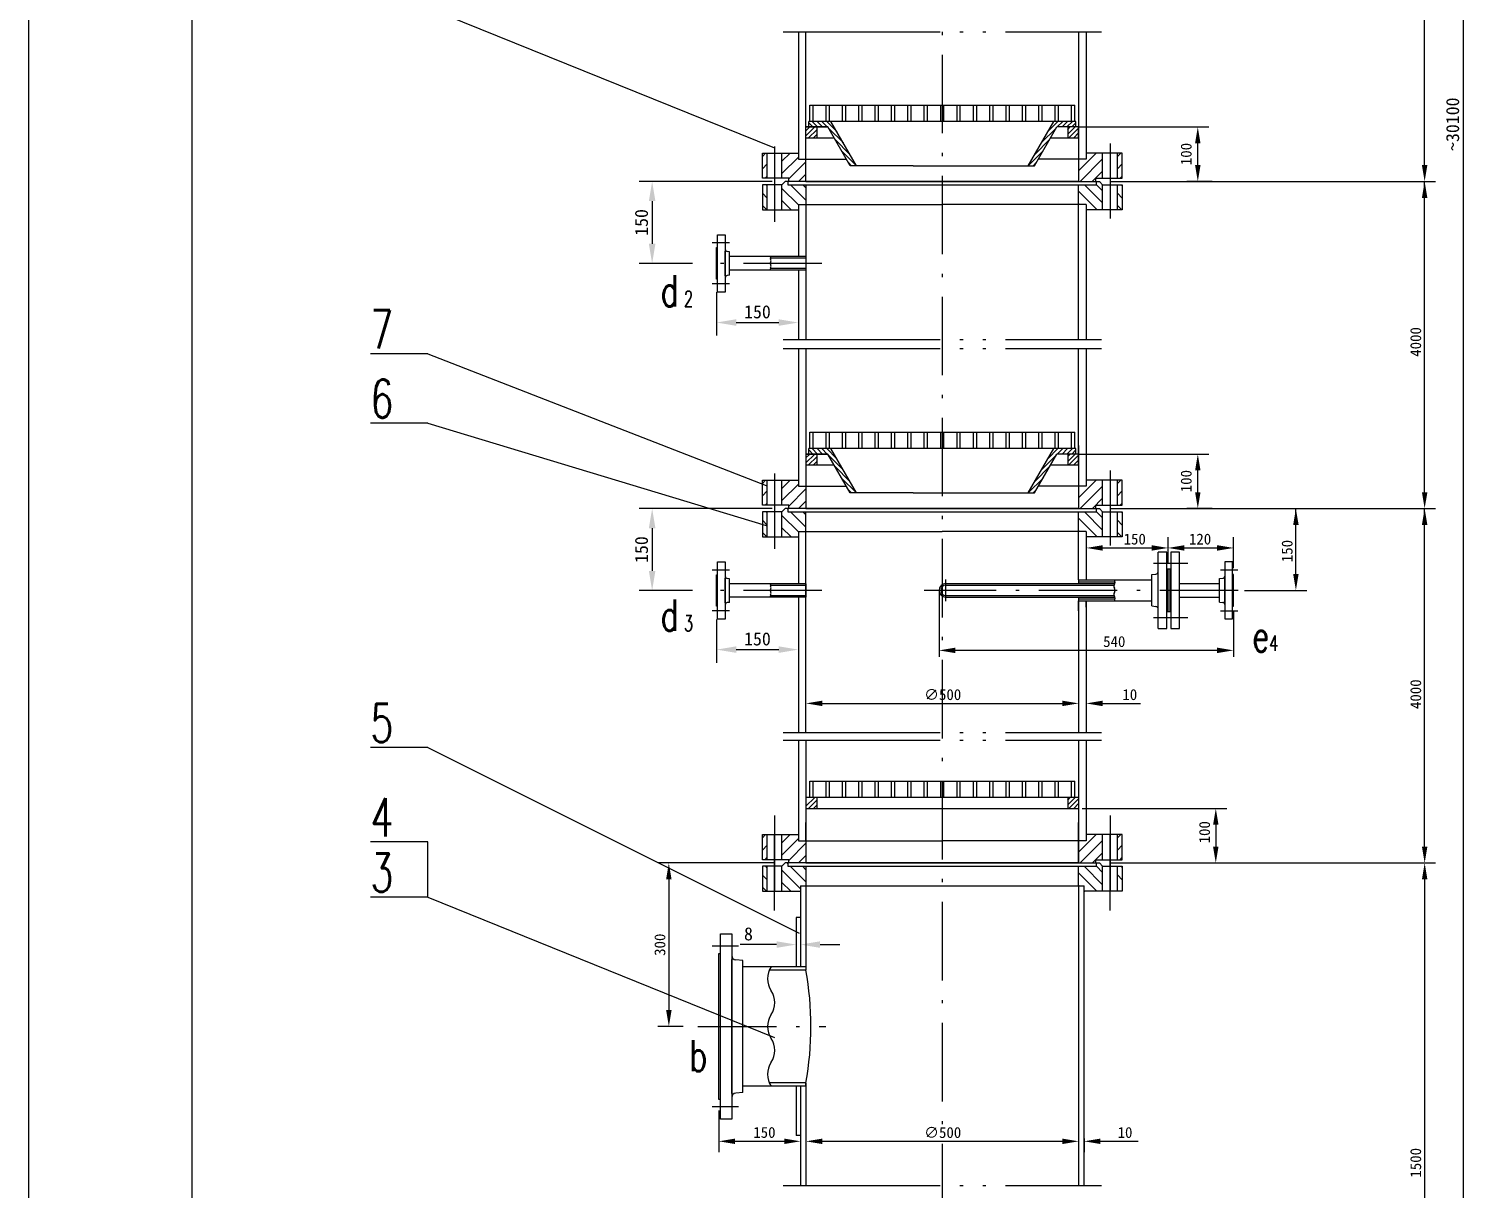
# Model space of a CAD drawing. Extents: x 20656 to 35402, y 221 to 10388.
# Drawn here: x 20656 to 23287, y 4097 to 6227 of the extents above; entities that cross this region are included whole.
import ezdxf

# ---------------------------------------------------------------- set-up
doc = ezdxf.new("R2010")
doc.units = 0
doc.header["$LTSCALE"] = 12
doc.linetypes.add('ACAD_ISO05W100', pattern=[34, 24, -3, 0.5, -3, 0.5, -3])
doc.linetypes.add('ACAD_ISO10W100', pattern=[18.5, 12, -3, 0.5, -3])
doc.layers.get('0').update_dxf_attribs({"linetype": 'CONTINUOUS'})
for name, color, linetype in [('双点划线', 3, 'ACAD_ISO05W100'), ('点划线', 1, 'ACAD_ISO10W100'), ('粗实线', 4, 'CONTINUOUS'), ('细实线', 7, 'CONTINUOUS')]:
    doc.layers.add(name, color=color, linetype=linetype)
doc.styles.add('HLFSD', font='ROMANS', dxfattribs={"bigfont": 'hlfsd'})
doc.styles.add('HZ', font='romans.shx', dxfattribs={"width": 0.7, "height": 48, "bigfont": 'HLFSD.shx'})
pattern_1 = [(45, (20317.645, -736.272), (-11.22532, 11.22532), [])]
pattern_2 = [(45, (20317.645, -86.159), (-11.22532, 11.22532), [])]
pattern_3 = [(135, (20317.645, -1814.283), (-11.22532, -11.22532), [])]
pattern_4 = [(45, (20317.645, 513.867), (-11.22532, 11.22532), [])]
pattern_5 = [(135, (20317.645, -1214.257), (-11.22532, -11.22532), [])]

msp = doc.modelspace()

# ---------------------------------------------------------------- hatches: boundary and pattern name
h = msp.add_hatch()
h.set_pattern_fill('ANSI31', scale=5, style=0)
h.set_pattern_definition(pattern_4)
h.paths.add_polyline_path([(22581.8, 5946.2), (22613.3, 5946.2), (22613.3, 5952.2), (22625.8, 5952.2), (22625.8, 5998.2), (22595.8, 5998.2), (22595.8, 5987.1), (22581.8, 5987.1)])
h.paths.add_polyline_path([(22652.8, 5952.2), (22661.8, 5952.2), (22661.8, 5998.2), (22652.8, 5998.2)])
h.paths.add_polyline_path([(22001.8, 5952.2), (22010.8, 5952.2), (22010.8, 5998.2), (22001.8, 5998.2)])
h = msp.add_hatch()
h.set_pattern_fill('ANSI31', scale=5, style=0)
h.set_pattern_definition(pattern_4)
h.paths.add_polyline_path([(22081.8, 5987.1), (22067.8, 5987.1), (22067.8, 5998.2), (22037.8, 5998.2), (22037.8, 5952.2), (22050.3, 5952.2), (22050.3, 5946.2), (22081.8, 5946.2)])
at = {"linetype": 'Continuous'}
h = msp.add_hatch(dxfattribs=at)
h.set_pattern_fill('ANSI31', color=256, scale=5, angle=90, style=0)
h.set_pattern_definition(pattern_5)
h.paths.add_polyline_path([(22010.8, 5940.2), (22001.8, 5940.2), (22001.8, 5894.2), (22010.8, 5894.2)])
h.paths.add_polyline_path([(22081.8, 5940.2), (22048.8, 5940.2), (22048.8, 5946.2), (22043.8, 5946.2), (22037.8, 5940.2), (22037.8, 5894.2), (22067.8, 5894.2), (22067.8, 5904.2), (22081.8, 5904.2)])
h = msp.add_hatch(dxfattribs=at)
h.set_pattern_fill('ANSI31', color=256, scale=5, angle=90, style=0)
h.set_pattern_definition(pattern_5)
h.paths.add_polyline_path([(22625.8, 5940.2), (22619.8, 5946.2), (22614.8, 5946.2), (22614.8, 5940.2), (22581.8, 5940.2), (22581.8, 5904.2), (22595.8, 5904.2), (22595.8, 5894.2), (22625.8, 5894.2)])
h.paths.add_polyline_path([(22661.8, 5940.2), (22652.8, 5940.2), (22652.8, 5894.2), (22661.8, 5894.2)])
h = msp.add_hatch()
h.set_pattern_fill('ANSI31', scale=5, style=0)
h.set_pattern_definition(pattern_2)
h.paths.add_polyline_path([(22581.8, 5346.2), (22613.3, 5346.2), (22613.3, 5352.2), (22625.8, 5352.2), (22625.8, 5398.2), (22595.8, 5398.2), (22595.8, 5387.1), (22581.8, 5387.1)])
h.paths.add_polyline_path([(22652.8, 5352.2), (22661.8, 5352.2), (22661.8, 5398.2), (22652.8, 5398.2)])
h.paths.add_polyline_path([(22001.8, 5352.2), (22010.8, 5352.2), (22010.8, 5398.2), (22001.8, 5398.2)])
h = msp.add_hatch()
h.set_pattern_fill('ANSI31', scale=5, style=0)
h.set_pattern_definition(pattern_2)
h.paths.add_polyline_path([(22081.8, 5387.1), (22067.8, 5387.1), (22067.8, 5398.2), (22037.8, 5398.2), (22037.8, 5352.2), (22050.3, 5352.2), (22050.3, 5346.2), (22081.8, 5346.2)])
h = msp.add_hatch(dxfattribs=at)
h.set_pattern_fill('ANSI31', color=256, scale=5, angle=90, style=0)
h.set_pattern_definition(pattern_3)
h.paths.add_polyline_path([(22010.8, 5340.2), (22001.8, 5340.2), (22001.8, 5294.2), (22010.8, 5294.2)])
h.paths.add_polyline_path([(22081.8, 5340.2), (22048.8, 5340.2), (22048.8, 5346.2), (22043.8, 5346.2), (22037.8, 5340.2), (22037.8, 5294.2), (22067.8, 5294.2), (22067.8, 5304.2), (22081.8, 5304.2)])
h = msp.add_hatch(dxfattribs=at)
h.set_pattern_fill('ANSI31', color=256, scale=5, angle=90, style=0)
h.set_pattern_definition(pattern_3)
h.paths.add_polyline_path([(22625.8, 5340.2), (22619.8, 5346.2), (22614.8, 5346.2), (22614.8, 5340.2), (22581.8, 5340.2), (22581.8, 5304.2), (22595.8, 5304.2), (22595.8, 5294.2), (22625.8, 5294.2)])
h.paths.add_polyline_path([(22661.8, 5340.2), (22652.8, 5340.2), (22652.8, 5294.2), (22661.8, 5294.2)])
h = msp.add_hatch()
h.set_pattern_fill('ANSI31', scale=5, style=0)
h.set_pattern_definition(pattern_1)
h.paths.add_polyline_path([(22581.8, 4696.1), (22613.3, 4696.1), (22613.3, 4702.1), (22625.8, 4702.1), (22625.8, 4748.1), (22595.8, 4748.1), (22595.8, 4736.9), (22581.8, 4736.9)])
h.paths.add_polyline_path([(22652.8, 4702.1), (22661.8, 4702.1), (22661.8, 4748.1), (22652.8, 4748.1)])
h.paths.add_polyline_path([(22001.8, 4702.1), (22010.8, 4702.1), (22010.8, 4748.1), (22001.8, 4748.1)])
h = msp.add_hatch()
h.set_pattern_fill('ANSI31', scale=5, style=0)
h.set_pattern_definition(pattern_1)
h.paths.add_polyline_path([(22067.8, 4736.9), (22067.8, 4748.1), (22037.8, 4748.1), (22037.8, 4702.1), (22050.3, 4702.1), (22050.3, 4696.1), (22081.8, 4696.1), (22081.8, 4736.9)])
h = msp.add_hatch()
h.set_pattern_fill('ANSI31', scale=5, angle=90, style=0)
h.set_pattern_definition([(135, (20317.645, -736.272), (-11.22532, -11.22532), [])])
h.paths.add_polyline_path([(22010.8, 4690.1), (22001.8, 4690.1), (22001.8, 4644.1), (22010.8, 4644.1)])
h.paths.add_polyline_path([(22081.8, 4690.1), (22048.8, 4690.1), (22048.8, 4696.1), (22043.8, 4696.1), (22037.8, 4690.1), (22037.8, 4644.1), (22071.8, 4644.1), (22071.8, 4654.1), (22081.8, 4654.1)])
h.paths.add_polyline_path([(22625.8, 4690.1), (22619.8, 4696.1), (22614.8, 4696.1), (22614.8, 4690.1), (22581.8, 4690.1), (22581.8, 4654.1), (22591.8, 4654.1), (22591.8, 4644.1), (22625.8, 4644.1)])
h.paths.add_polyline_path([(22661.8, 4690.1), (22652.8, 4690.1), (22652.8, 4654.1), (22661.8, 4654.1)])

# ---------------------------------------------------------------- linework, layer by layer
for p, q in [((23287.2, 9420.4), (23287.2, 2682.1)), ((21388.2, 6264.9), (22024.3, 6007.9)), ((22081.8, 6030.1), (22097.9, 6046.2)), ((22081.8, 6039), (22089, 6046.2)), ((22086.7, 6026.2), (22101.8, 6041.3)), ((22095.6, 6026.2), (22101.8, 6032.5)), ((22561.8, 6032.8), (22575.2, 6046.2)), ((22561.8, 6041.7), (22566.3, 6046.2)), ((22564, 6026.2), (22581.8, 6044)), ((22572.9, 6026.2), (22581.8, 6035.2)), ((22581.7, 6026.2), (22581.8, 6026.3)), ((22581.8, 6046.2), (22820.3, 6046.2)), ((22800.3, 5976.2), (22800.3, 6016.2)), ((22019.8, 5946.2), (21775.7, 5946.2)), ((22826.6, 5946.2), (22780.3, 5946.2)), ((22885.8, 5946.2), (23000.2, 5946.2)), ((21799.7, 5910.2), (21799.7, 5831.9)), ((21873.9, 5795.9), (21775.7, 5795.9)), ((21917.8, 5742.9), (21917.8, 5663.5)), ((22067.8, 5733), (22067.8, 5663.5)), ((21953.8, 5687.5), (22031.8, 5687.5)), ((22081.8, 5439), (22089, 5446.2)), ((22081.8, 5430.1), (22097.9, 5446.2)), ((22561.8, 5441.7), (22566.3, 5446.2)), ((22561.8, 5432.8), (22575.2, 5446.2)), ((22581.8, 5446.2), (22820.3, 5446.2)), ((22086.7, 5426.2), (22101.8, 5441.3)), ((22095.6, 5426.2), (22101.8, 5432.4)), ((22564, 5426.2), (22581.8, 5444)), ((22572.9, 5426.2), (22581.8, 5435.1)), ((22581.7, 5426.2), (22581.8, 5426.3)), ((22800.3, 5376.2), (22800.3, 5416.2)), ((22019.8, 5346.2), (21775.7, 5346.2)), ((22826.6, 5346.2), (22780.3, 5346.2)), ((22885.8, 5346.2), (23000.2, 5346.2)), ((22980.2, 5226.2), (22980.2, 5346.2)), ((21799.7, 5310.2), (21799.7, 5231.9)), ((22745.8, 5246.9), (22745.8, 5294)), ((22865.8, 5236.9), (22865.8, 5294)), ((22625.8, 5274), (22715.8, 5274)), ((22775.8, 5274), (22835.8, 5274)), ((21873.9, 5195.9), (21775.7, 5195.9)), ((22325.8, 5196.2), (22325.8, 5074.5)), ((22885.8, 5196.2), (23000.2, 5196.2)), ((22865.8, 5158.7), (22865.8, 5074.5)), ((21917.8, 5142.9), (21917.8, 5063.5)), ((22067.8, 5133), (22067.8, 5063.5)), ((21953.8, 5087.5), (22031.8, 5087.5)), ((22835.8, 5086.1), (22355.8, 5086.1)), ((22111.8, 4988.8), (22551.8, 4988.8)), ((22625.8, 4988.8), (22695, 4988.8)), ((21388.2, 4907.9), (22069.2, 4567.5)), ((22081.8, 4800), (22097.9, 4816.1)), ((22561.8, 4811.5), (22566.3, 4816.1)), ((22561.8, 4802.7), (22575.2, 4816.1)), ((22086.7, 4796.1), (22101.8, 4811.2)), ((22095.6, 4796.1), (22101.8, 4802.3)), ((22564, 4796.1), (22581.8, 4813.9)), ((22572.9, 4796.1), (22581.8, 4805)), ((22581.7, 4796.1), (22581.8, 4796.2)), ((22588.1, 4796.1), (22853.3, 4796.1)), ((22833.3, 4766.1), (22833.3, 4726.1)), ((21388.2, 4633.2), (21388.2, 4734.7)), ((22023.8, 4696.1), (21810.3, 4696.1)), ((22639.8, 4696.1), (22820.3, 4696.1)), ((22820.3, 4696.1), (22853.3, 4696.1)), ((21830.3, 4666.1), (21830.3, 4426.1)), ((23216.3, 4666.1), (23216.3, 3546.1)), ((21388.2, 4633.2), (22024.3, 4376.2)), ((22027.8, 4546.4), (21960.8, 4546.4)), ((22107.8, 4546.4), (22143.8, 4546.4)), ((21856.6, 4396.1), (21810.3, 4396.1)), ((21921.8, 4242.1), (21921.8, 4165.5)), ((21951.8, 4185.5), (22041.8, 4185.5)), ((22111.8, 4185.5), (22551.8, 4185.5)), ((22591.8, 4190.5), (22591.8, 4165.5)), ((22621.8, 4185.5), (22691, 4185.5))]:
    msp.add_line(p, q)
for p, q in [((23216.3, 5976.2), (23216.3, 6596.4)), ((22639.8, 5946.2), (23236.3, 5946.2)), ((22974.3, 5946.2), (23000.2, 5946.2)), ((23216.3, 5376.2), (23216.3, 5946.2)), ((21388.2, 5630), (22009, 5388.4)), ((21388.2, 5502.7), (22009, 5315)), ((22639.8, 5346.2), (23236.3, 5346.2)), ((22949.6, 5346.2), (23236.3, 5346.2)), ((22974.3, 5346.2), (23000.2, 5346.2)), ((23216.3, 4726.1), (23216.3, 5346.2)), ((22804.3, 4696.1), (23236.3, 4696.1)), ((22921.5, 4696.1), (23236.3, 4696.1))]:
    msp.add_line(p, q, dxfattribs=at)
at = {"color": 4, "linetype": 'Continuous'}
for p, q in [((22088.8, 6056.2), (22088.8, 6086.2)), ((22088.8, 6086.2), (22574.8, 6086.2)), ((22094.8, 6056.2), (22094.8, 6086.2)), ((22118.8, 6056.2), (22118.8, 6086.2)), ((22124.8, 6056.2), (22124.8, 6086.2)), ((22148.8, 6056.2), (22148.8, 6086.2)), ((22154.8, 6056.2), (22154.8, 6086.2)), ((22178.8, 6056.2), (22178.8, 6086.2)), ((22184.8, 6056.2), (22184.8, 6086.2)), ((22208.8, 6056.2), (22208.8, 6086.2)), ((22214.8, 6056.2), (22214.8, 6086.2)), ((22238.8, 6056.2), (22238.8, 6086.2)), ((22244.8, 6056.2), (22244.8, 6086.2)), ((22268.8, 6056.2), (22268.8, 6086.2)), ((22274.8, 6056.2), (22274.8, 6086.2)), ((22298.8, 6056.2), (22298.8, 6086.2)), ((22304.8, 6056.2), (22304.8, 6086.2)), ((22328.8, 6056.2), (22328.8, 6086.2)), ((22334.8, 6056.2), (22334.8, 6086.2)), ((22358.8, 6056.2), (22358.8, 6086.2)), ((22364.8, 6056.2), (22364.8, 6086.2)), ((22388.8, 6056.2), (22388.8, 6086.2)), ((22394.8, 6056.2), (22394.8, 6086.2)), ((22418.8, 6056.2), (22418.8, 6086.2)), ((22424.8, 6056.2), (22424.8, 6086.2)), ((22448.8, 6056.2), (22448.8, 6086.2)), ((22454.8, 6056.2), (22454.8, 6086.2)), ((22478.8, 6056.2), (22478.8, 6086.2)), ((22484.8, 6056.2), (22484.8, 6086.2)), ((22508.8, 6056.2), (22508.8, 6086.2)), ((22514.8, 6056.2), (22514.8, 6086.2)), ((22538.8, 6056.2), (22538.8, 6086.2)), ((22544.8, 6056.2), (22544.8, 6086.2)), ((22568.8, 6056.2), (22568.8, 6086.2)), ((22574.8, 6056.2), (22574.8, 6086.2)), ((22086.8, 6046.2), (22086.8, 6056.2)), ((22576.8, 6056.2), (22086.8, 6056.2)), ((22174.3, 5975.2), (22127.6, 6056.2)), ((22489.3, 5975.2), (22536, 6056.2)), ((22576.8, 6046.2), (22576.8, 6056.2)), ((22081.8, 6046.2), (22121.8, 6046.2)), ((22121.8, 6046.2), (22081.8, 6046.2)), ((22081.8, 6026.2), (22133.3, 6026.2)), ((22120, 6046.2), (22121.8, 6046.2)), ((22162.8, 5975.2), (22121.8, 6046.2)), ((22500.8, 5975.2), (22541.8, 6046.2)), ((22530.2, 6026.2), (22581.8, 6026.2)), ((22581.8, 6046.2), (22541.8, 6046.2)), ((22543.6, 6046.2), (22541.8, 6046.2)), ((22581.8, 6026.2), (22581.8, 6046.2)), ((22185.2, 5975.2), (22162.8, 5975.2)), ((22182.6, 5975.2), (22162.8, 5975.2)), ((22278.3, 5975.2), (22174.3, 5975.2)), ((22278.3, 5975.2), (22489.3, 5975.2)), ((22478.3, 5975.2), (22500.8, 5975.2)), ((22481, 5975.2), (22500.8, 5975.2)), ((22581.8, 5656.4), (22581.8, 5940.2)), ((22581.8, 5446.2), (22581.8, 5640)), ((22088.8, 5456.2), (22088.8, 5486.2)), ((22088.8, 5486.2), (22574.8, 5486.2)), ((22094.8, 5456.2), (22094.8, 5486.2)), ((22118.8, 5456.2), (22118.8, 5486.2)), ((22124.8, 5456.2), (22124.8, 5486.2)), ((22148.8, 5456.2), (22148.8, 5486.2)), ((22154.8, 5456.2), (22154.8, 5486.2)), ((22178.8, 5456.2), (22178.8, 5486.2)), ((22184.8, 5456.2), (22184.8, 5486.2)), ((22208.8, 5456.2), (22208.8, 5486.2)), ((22214.8, 5456.2), (22214.8, 5486.2)), ((22238.8, 5456.2), (22238.8, 5486.2)), ((22244.8, 5456.2), (22244.8, 5486.2)), ((22268.8, 5456.2), (22268.8, 5486.2)), ((22274.8, 5456.2), (22274.8, 5486.2)), ((22298.8, 5456.2), (22298.8, 5486.2)), ((22304.8, 5456.2), (22304.8, 5486.2)), ((22328.8, 5456.2), (22328.8, 5486.2)), ((22334.8, 5456.2), (22334.8, 5486.2)), ((22358.8, 5456.2), (22358.8, 5486.2)), ((22364.8, 5456.2), (22364.8, 5486.2)), ((22388.8, 5456.2), (22388.8, 5486.2)), ((22394.8, 5456.2), (22394.8, 5486.2)), ((22418.8, 5456.2), (22418.8, 5486.2)), ((22424.8, 5456.2), (22424.8, 5486.2)), ((22448.8, 5456.2), (22448.8, 5486.2)), ((22454.8, 5456.2), (22454.8, 5486.2)), ((22478.8, 5456.2), (22478.8, 5486.2)), ((22484.8, 5456.2), (22484.8, 5486.2)), ((22508.8, 5456.2), (22508.8, 5486.2)), ((22514.8, 5456.2), (22514.8, 5486.2)), ((22538.8, 5456.2), (22538.8, 5486.2)), ((22544.8, 5456.2), (22544.8, 5486.2)), ((22568.8, 5456.2), (22568.8, 5486.2)), ((22574.8, 5456.2), (22574.8, 5486.2)), ((22121.8, 5446.2), (22081.8, 5446.2)), ((22081.8, 5446.2), (22121.8, 5446.2)), ((22086.8, 5446.2), (22086.8, 5456.2)), ((22576.8, 5456.2), (22086.8, 5456.2)), ((22120, 5446.2), (22121.8, 5446.2)), ((22162.8, 5375.2), (22121.8, 5446.2)), ((22174.3, 5375.2), (22127.6, 5456.2)), ((22489.3, 5375.2), (22536, 5456.2)), ((22500.8, 5375.2), (22541.8, 5446.2)), ((22543.6, 5446.2), (22541.8, 5446.2)), ((22581.8, 5446.2), (22541.8, 5446.2)), ((22576.8, 5446.2), (22576.8, 5456.2)), ((22581.8, 5426.2), (22581.8, 5446.2)), ((22081.8, 5426.2), (22133.3, 5426.2)), ((22530.2, 5426.2), (22581.8, 5426.2)), ((22182.6, 5375.2), (22162.8, 5375.2)), ((22185.2, 5375.2), (22162.8, 5375.2)), ((22278.3, 5375.2), (22174.3, 5375.2)), ((22278.3, 5375.2), (22489.3, 5375.2)), ((22478.3, 5375.2), (22500.8, 5375.2)), ((22481, 5375.2), (22500.8, 5375.2)), ((22088.8, 4816.1), (22088.8, 4846.1)), ((22088.8, 4846.1), (22574.8, 4846.1)), ((22094.8, 4816.1), (22094.8, 4846.1)), ((22118.8, 4816.1), (22118.8, 4846.1)), ((22124.8, 4816.1), (22124.8, 4846.1)), ((22148.8, 4816.1), (22148.8, 4846.1)), ((22154.8, 4816.1), (22154.8, 4846.1)), ((22178.8, 4816.1), (22178.8, 4846.1)), ((22184.8, 4816.1), (22184.8, 4846.1)), ((22208.8, 4816.1), (22208.8, 4846.1)), ((22214.8, 4816.1), (22214.8, 4846.1)), ((22238.8, 4816.1), (22238.8, 4846.1)), ((22244.8, 4816.1), (22244.8, 4846.1)), ((22268.8, 4816.1), (22268.8, 4846.1)), ((22274.8, 4816.1), (22274.8, 4846.1)), ((22298.8, 4816.1), (22298.8, 4846.1)), ((22304.8, 4816.1), (22304.8, 4846.1)), ((22328.8, 4816.1), (22328.8, 4846.1)), ((22334.8, 4816.1), (22334.8, 4846.1)), ((22358.8, 4816.1), (22358.8, 4846.1)), ((22364.8, 4816.1), (22364.8, 4846.1)), ((22388.8, 4816.1), (22388.8, 4846.1)), ((22394.8, 4816.1), (22394.8, 4846.1)), ((22418.8, 4816.1), (22418.8, 4846.1)), ((22424.8, 4816.1), (22424.8, 4846.1)), ((22448.8, 4816.1), (22448.8, 4846.1)), ((22454.8, 4816.1), (22454.8, 4846.1)), ((22478.8, 4816.1), (22478.8, 4846.1)), ((22484.8, 4816.1), (22484.8, 4846.1)), ((22508.8, 4816.1), (22508.8, 4846.1)), ((22514.8, 4816.1), (22514.8, 4846.1)), ((22538.8, 4816.1), (22538.8, 4846.1)), ((22544.8, 4816.1), (22544.8, 4846.1)), ((22568.8, 4816.1), (22568.8, 4846.1)), ((22574.8, 4816.1), (22574.8, 4846.1)), ((22081.8, 4796.1), (22581.8, 4796.1))]:
    msp.add_line(p, q, dxfattribs=at)
at = {"color": 0, "linetype": 'Continuous'}
for p, q in [((22094.4, 6046.2), (22086.8, 6053.9)), ((22103.2, 6046.2), (22093.2, 6056.2)), ((22112.1, 6046.2), (22102.1, 6056.2)), ((22120.9, 6046.2), (22110.9, 6056.2)), ((22138.2, 6037.8), (22119.8, 6056.2)), ((22525.4, 6037.8), (22543.8, 6056.2)), ((22542.7, 6046.2), (22552.7, 6056.2)), ((22551.5, 6046.2), (22561.5, 6056.2)), ((22560.3, 6046.2), (22570.3, 6056.2)), ((22569.2, 6046.2), (22576.8, 6053.9)), ((22150.3, 6016.9), (22123, 6044.2)), ((22513.3, 6016.9), (22540.6, 6044.2)), ((22162.4, 5995.9), (22135.1, 6023.3)), ((22174.2, 5975.2), (22147.1, 6002.4)), ((22489.3, 5975.2), (22516.5, 6002.4)), ((22501.2, 5995.9), (22528.5, 6023.3)), ((22165.4, 5975.2), (22159.2, 5981.4)), ((22498.2, 5975.2), (22504.4, 5981.4)), ((22094.4, 5446.2), (22086.8, 5453.8)), ((22103.2, 5446.2), (22093.2, 5456.2)), ((22112.1, 5446.2), (22102.1, 5456.2)), ((22120.9, 5446.2), (22110.9, 5456.2)), ((22138.2, 5437.7), (22119.8, 5456.2)), ((22525.4, 5437.7), (22543.8, 5456.2)), ((22542.7, 5446.2), (22552.7, 5456.2)), ((22551.5, 5446.2), (22561.5, 5456.2)), ((22560.3, 5446.2), (22570.3, 5456.2)), ((22569.2, 5446.2), (22576.8, 5453.8)), ((22150.3, 5416.8), (22123, 5444.2)), ((22162.4, 5395.9), (22135.1, 5423.2)), ((22501.2, 5395.9), (22528.5, 5423.2)), ((22513.3, 5416.8), (22540.6, 5444.2)), ((22174.2, 5375.2), (22147.1, 5402.3)), ((22489.3, 5375.2), (22516.5, 5402.3)), ((22165.4, 5375.2), (22159.2, 5381.4)), ((22498.2, 5375.2), (22504.4, 5381.4))]:
    msp.add_line(p, q, dxfattribs=at)
for points in [[(22795.3, 6016.2), (22805.3, 6016.2), (22800.3, 6046.2)], [(22795.3, 5976.2), (22805.3, 5976.2), (22800.3, 5946.2)], [(21793.7, 5910.2), (21805.7, 5910.2), (21799.7, 5946.2)], [(21793.7, 5831.9), (21805.7, 5831.9), (21799.7, 5795.9)], [(21953.8, 5693.5), (21953.8, 5681.5), (21917.8, 5687.5)], [(22031.8, 5693.5), (22031.8, 5681.5), (22067.8, 5687.5)], [(22795.3, 5416.2), (22805.3, 5416.2), (22800.3, 5446.2)], [(22795.3, 5376.2), (22805.3, 5376.2), (22800.3, 5346.2)], [(21793.7, 5310.2), (21805.7, 5310.2), (21799.7, 5346.2)], [(22975.2, 5316.2), (22985.2, 5316.2), (22980.2, 5346.2)], [(22625.8, 5279), (22625.8, 5269), (22595.8, 5274)], [(22715.8, 5279), (22715.8, 5269), (22745.8, 5274)], [(22775.8, 5279), (22775.8, 5269), (22745.8, 5274)], [(22835.8, 5279), (22835.8, 5269), (22865.8, 5274)], [(21793.7, 5231.9), (21805.7, 5231.9), (21799.7, 5195.9)], [(22975.2, 5226.2), (22985.2, 5226.2), (22980.2, 5196.2)], [(21953.8, 5093.5), (21953.8, 5081.5), (21917.8, 5087.5)], [(22031.8, 5093.5), (22031.8, 5081.5), (22067.8, 5087.5)], [(22355.8, 5091.1), (22355.8, 5081.1), (22325.8, 5086.1)], [(22835.8, 5091.1), (22835.8, 5081.1), (22865.8, 5086.1)], [(22111.8, 4993.8), (22111.8, 4983.8), (22081.8, 4988.8)], [(22551.8, 4993.8), (22551.8, 4983.8), (22581.8, 4988.8)], [(22625.8, 4993.8), (22625.8, 4983.8), (22595.8, 4988.8)], [(22828.3, 4766.1), (22838.3, 4766.1), (22833.3, 4796.1)], [(22828.3, 4726.1), (22838.3, 4726.1), (22833.3, 4696.1)], [(21835.3, 4666.1), (21825.3, 4666.1), (21830.3, 4696.1)], [(22027.8, 4552.4), (22027.8, 4540.4), (22063.8, 4546.4)], [(22107.8, 4552.4), (22107.8, 4540.4), (22071.8, 4546.4)], [(21835.3, 4426.1), (21825.3, 4426.1), (21830.3, 4396.1)], [(21951.8, 4190.5), (21951.8, 4180.5), (21921.8, 4185.5)], [(22041.8, 4190.5), (22041.8, 4180.5), (22071.8, 4185.5)], [(22111.8, 4190.5), (22111.8, 4180.5), (22081.8, 4185.5)], [(22551.8, 4190.5), (22551.8, 4180.5), (22581.8, 4185.5)], [(22621.8, 4190.5), (22621.8, 4180.5), (22591.8, 4185.5)]]:
    msp.add_solid(points)
at = {"linetype": 'Continuous'}
for points in [[(23211.3, 5976.2), (23221.3, 5976.2), (23216.3, 5946.2)], [(23211.3, 5916.2), (23221.3, 5916.2), (23216.3, 5946.2)], [(23211.3, 5376.2), (23221.3, 5376.2), (23216.3, 5346.2)], [(23211.3, 5316.2), (23221.3, 5316.2), (23216.3, 5346.2)], [(23211.3, 4726.1), (23221.3, 4726.1), (23216.3, 4696.1)], [(23211.3, 4666.1), (23221.3, 4666.1), (23216.3, 4696.1)]]:
    msp.add_solid(points, dxfattribs=at)
at = {"layer": '双点划线', "color": 3, "linetype": 'ACAD_ISO05W100'}
for p, q in [((22039.8, 6220.7), (22623.8, 6220.7)), ((22039.8, 5656.4), (22623.8, 5656.4)), ((22039.8, 5640), (22623.8, 5640)), ((22039.8, 4935.6), (22623.8, 4935.6)), ((22039.8, 4921.1), (22623.8, 4921.1)), ((22039.8, 4104.7), (22623.8, 4104.7))]:
    msp.add_line(p, q, dxfattribs=at)
at = {"layer": '点划线', "color": 1, "linetype": 'ACAD_ISO10W100'}
for p, q in [((22331.8, 9508.7), (22331.8, 2596.9)), ((22024.3, 6010.4), (22024.3, 5872.4)), ((22639.3, 6016.2), (22639.3, 5878.2)), ((21941.8, 5833.4), (21909.8, 5833.4)), ((22111.1, 5795.9), (21897.9, 5795.9)), ((21941.8, 5758.4), (21909.8, 5758.4)), ((22024.3, 5410.4), (22024.3, 5272.4)), ((22639.3, 5416.2), (22639.3, 5278.2)), ((22718.8, 5246.2), (22754.8, 5246.2)), ((22745.8, 5246.2), (22781.8, 5246.2)), ((21941.8, 5233.4), (21909.8, 5233.4)), ((22338.3, 5176.6), (22338.3, 5215.9)), ((22841.8, 5233.7), (22873.8, 5233.7)), ((22111.1, 5195.9), (21897.9, 5195.9)), ((22874.5, 5195.9), (22298.3, 5195.9)), ((21941.8, 5158.4), (21909.8, 5158.4)), ((22841.8, 5158.7), (22873.8, 5158.7)), ((22718.8, 5146.2), (22754.8, 5146.2)), ((22745.8, 5146.2), (22781.8, 5146.2)), ((22024.3, 4783.1), (22024.3, 4645.1)), ((22639.3, 4783.1), (22639.3, 4645.1)), ((22024.3, 4609.1), (22024.3, 4747.1)), ((22639.3, 4609.1), (22639.3, 4747.1)), ((21957.8, 4543.6), (21909.8, 4543.6)), ((21883.7, 4396.1), (22118.1, 4396.1)), ((21957.8, 4248.6), (21909.8, 4248.6))]:
    msp.add_line(p, q, dxfattribs=at)
at = {"layer": '粗实线', "color": 4, "linetype": 'Continuous'}
for p, q in [((20956.4, 367.5), (20956.4, 10327.5)), ((22081.8, 5946.2), (22081.8, 6220.7)), ((22581.8, 6220.7), (22581.8, 5946.2)), ((22101.8, 6046.2), (22101.8, 6026.2)), ((22561.8, 6046.2), (22561.8, 6026.2)), ((22001.8, 5998.2), (22067.8, 5998.2)), ((22001.8, 5952.2), (22001.8, 5998.2)), ((22010.8, 5952.2), (22010.8, 5998.2)), ((22037.8, 5952.2), (22037.8, 5998.2)), ((22067.8, 5998.2), (22067.8, 5987.1)), ((22661.8, 5998.2), (22595.8, 5998.2)), ((22625.8, 5952.2), (22625.8, 5998.2)), ((22652.8, 5952.2), (22652.8, 5998.2)), ((22661.8, 5952.2), (22661.8, 5998.2)), ((22067.8, 5987.1), (22155.9, 5987.1)), ((22595.8, 5987.1), (22507.6, 5987.1)), ((22050.3, 5952.2), (22001.8, 5952.2)), ((22043.8, 5946.2), (22037.8, 5940.2)), ((22081.8, 5946.2), (22043.8, 5946.2)), ((22048.8, 5946.2), (22048.8, 5940.2)), ((22050.3, 5946.2), (22050.3, 5952.2)), ((22081.8, 5946.2), (22050.3, 5946.2)), ((22081.8, 5946.2), (22581.8, 5946.2)), ((22581.8, 5946.2), (22081.8, 5946.2)), ((22081.8, 5946.2), (22581.8, 5946.2)), ((22581.8, 5946.2), (22613.3, 5946.2)), ((22581.8, 5946.2), (22619.8, 5946.2)), ((22613.3, 5952.2), (22661.8, 5952.2)), ((22613.3, 5946.2), (22613.3, 5952.2)), ((22614.8, 5940.2), (22614.8, 5946.2)), ((22619.8, 5946.2), (22625.8, 5940.2)), ((22037.8, 5940.2), (22001.8, 5940.2)), ((22001.8, 5940.2), (22001.8, 5894.2)), ((22010.8, 5894.2), (22010.8, 5940.2)), ((22037.8, 5894.2), (22037.8, 5940.2)), ((22048.8, 5940.2), (22614.8, 5940.2)), ((22625.8, 5940.2), (22661.8, 5940.2)), ((22625.8, 5894.2), (22625.8, 5940.2)), ((22652.8, 5894.2), (22652.8, 5940.2)), ((22661.8, 5940.2), (22661.8, 5894.2)), ((22001.8, 5894.2), (22067.8, 5894.2)), ((22067.8, 5904.2), (22331.8, 5904.2)), ((22595.8, 5904.2), (22331.8, 5904.2)), ((22661.8, 5894.2), (22595.8, 5894.2)), ((21919.8, 5743.4), (21919.8, 5848.4)), ((21919.8, 5848.4), (21933.8, 5848.4)), ((21933.8, 5848.4), (21933.8, 5743.4)), ((21917.8, 5766.9), (21917.8, 5824.9)), ((21917.8, 5824.9), (21919.8, 5824.9)), ((21933.8, 5773.4), (21933.8, 5818.4)), ((21941.8, 5817.5), (21937.4, 5818)), ((21941.8, 5774.2), (21941.8, 5817.5)), ((22081.8, 5808.4), (21941.8, 5808.4)), ((22081.8, 5805.4), (22016.3, 5805.4)), ((22081.8, 5808.4), (22081.8, 5783.4)), ((21919.8, 5766.9), (21917.8, 5766.9)), ((21941.8, 5774.2), (21937.4, 5773.8)), ((22081.8, 5783.4), (21941.8, 5783.4)), ((22081.8, 5786.4), (22016.3, 5786.4)), ((21933.8, 5743.4), (21919.8, 5743.4)), ((22081.8, 5640), (22081.8, 5346.2)), ((22101.8, 5446.2), (22101.8, 5426.2)), ((22561.8, 5446.2), (22561.8, 5426.2)), ((22581.8, 5462.2), (22581.8, 5346.2)), ((22001.8, 5398.2), (22067.8, 5398.2)), ((22001.8, 5352.2), (22001.8, 5398.2)), ((22010.8, 5352.2), (22010.8, 5398.2)), ((22037.8, 5352.2), (22037.8, 5398.2)), ((22067.8, 5398.2), (22067.8, 5387.1)), ((22661.8, 5398.2), (22595.8, 5398.2)), ((22625.8, 5352.2), (22625.8, 5398.2)), ((22652.8, 5352.2), (22652.8, 5398.2)), ((22661.8, 5352.2), (22661.8, 5398.2)), ((22067.8, 5387.1), (22155.9, 5387.1)), ((22595.8, 5387.1), (22507.6, 5387.1)), ((22050.3, 5352.2), (22001.8, 5352.2)), ((22043.8, 5346.2), (22037.8, 5340.2)), ((22081.8, 5346.2), (22043.8, 5346.2)), ((22048.8, 5346.2), (22048.8, 5340.2)), ((22050.3, 5346.2), (22050.3, 5352.2)), ((22081.8, 5346.2), (22050.3, 5346.2)), ((22081.8, 5346.2), (22581.8, 5346.2)), ((22581.8, 5346.2), (22081.8, 5346.2)), ((22081.8, 5346.2), (22581.8, 5346.2)), ((22581.8, 5346.2), (22619.8, 5346.2)), ((22581.8, 5346.2), (22613.3, 5346.2)), ((22613.3, 5346.2), (22613.3, 5352.2)), ((22613.3, 5352.2), (22661.8, 5352.2)), ((22614.8, 5340.2), (22614.8, 5346.2)), ((22619.8, 5346.2), (22625.8, 5340.2)), ((22037.8, 5340.2), (22001.8, 5340.2)), ((22001.8, 5340.2), (22001.8, 5294.2)), ((22010.8, 5294.2), (22010.8, 5340.2)), ((22037.8, 5294.2), (22037.8, 5340.2)), ((22048.8, 5340.2), (22614.8, 5340.2)), ((22081.8, 4935.6), (22081.8, 5340.2)), ((22581.8, 5215.2), (22581.8, 5340.2)), ((22625.8, 5294.2), (22625.8, 5340.2)), ((22625.8, 5340.2), (22661.8, 5340.2)), ((22652.8, 5294.2), (22652.8, 5340.2)), ((22661.8, 5340.2), (22661.8, 5294.2)), ((22001.8, 5294.2), (22067.8, 5294.2)), ((22067.8, 5304.2), (22331.8, 5304.2)), ((22067.8, 5304.2), (22067.8, 5208.4)), ((22595.8, 5304.2), (22331.8, 5304.2)), ((22595.8, 5304.2), (22595.8, 5215.2)), ((22661.8, 5294.2), (22595.8, 5294.2)), ((22727.8, 5126.2), (22727.8, 5266.2)), ((22743.8, 5266.2), (22727.8, 5266.2)), ((22743.8, 5126.2), (22743.8, 5266.2)), ((22750.8, 5266.2), (22750.8, 5235.2)), ((22766.8, 5266.2), (22750.8, 5266.2)), ((22766.8, 5126.2), (22766.8, 5266.2)), ((21919.8, 5143.4), (21919.8, 5248.4)), ((21919.8, 5248.4), (21933.8, 5248.4)), ((21933.8, 5248.4), (21933.8, 5143.4)), ((22863.8, 5248.7), (22849.8, 5248.7)), ((22849.8, 5248.7), (22849.8, 5143.7)), ((22863.8, 5143.7), (22863.8, 5248.7)), ((21917.8, 5166.9), (21917.8, 5224.9)), ((21917.8, 5224.9), (21919.8, 5224.9)), ((21933.8, 5173.4), (21933.8, 5218.4)), ((21941.8, 5217.5), (21937.4, 5218)), ((21941.8, 5174.2), (21941.8, 5217.5)), ((22581.8, 5215.2), (22715.8, 5215.2)), ((22581.8, 5215.2), (22581.8, 5208.7)), ((22581.8, 5211.7), (22648.5, 5211.7)), ((22715.8, 5225), (22723.3, 5225.7)), ((22715.8, 5167.5), (22715.8, 5225)), ((22727.8, 5166.2), (22727.8, 5226.2)), ((22745.8, 5235.2), (22743.8, 5235.2)), ((22748.8, 5235.2), (22745.8, 5235.2)), ((22745.8, 5157.2), (22745.8, 5235.2)), ((22750.8, 5235.2), (22748.8, 5235.2)), ((22748.8, 5235.2), (22748.8, 5157.2)), ((22750.8, 5235.2), (22750.8, 5157.2)), ((22839.8, 5217.7), (22846.2, 5218.3)), ((22839.8, 5174.8), (22839.8, 5217.7)), ((22849.8, 5173.7), (22849.8, 5218.7)), ((22865.8, 5225.2), (22863.8, 5225.2)), ((22865.8, 5167.2), (22865.8, 5225.2)), ((22081.8, 5208.4), (21941.8, 5208.4)), ((22081.8, 5183.4), (21941.8, 5183.4)), ((22081.8, 5205.4), (22016.3, 5205.4)), ((22081.8, 5186.4), (22016.3, 5186.4)), ((22067.8, 5183.4), (22067.8, 4935.6)), ((22081.8, 5208.4), (22081.8, 5183.4)), ((22338.3, 5208.7), (22648.3, 5208.7)), ((22338.3, 5205.7), (22646.5, 5205.7)), ((22338.3, 5186.7), (22646.5, 5186.7)), ((22338.3, 5183.7), (22648.3, 5183.7)), ((22581.8, 5183.7), (22581.8, 5177.2)), ((22766.8, 5208.7), (22839.8, 5208.7)), ((22766.8, 5183.7), (22839.8, 5183.7)), ((21919.8, 5166.9), (21917.8, 5166.9)), ((21941.8, 5174.2), (21937.4, 5173.7)), ((22581.8, 5180.7), (22648.5, 5180.7)), ((22581.8, 5158.7), (22581.8, 5177.2)), ((22581.8, 5177.2), (22715.8, 5177.2)), ((22595.8, 5165.2), (22595.8, 5177.2)), ((22595.8, 5177.2), (22595.8, 4935.6)), ((22715.8, 5167.5), (22723.3, 5166.7)), ((22743.8, 5157.2), (22745.8, 5157.2)), ((22745.8, 5157.2), (22748.8, 5157.2)), ((22748.8, 5157.2), (22750.8, 5157.2)), ((22750.8, 5157.2), (22750.8, 5126.2)), ((22839.8, 5174.8), (22846.2, 5174.1)), ((22863.8, 5167.2), (22865.8, 5167.2)), ((21933.8, 5143.4), (21919.8, 5143.4)), ((22849.8, 5143.7), (22863.8, 5143.7)), ((22727.8, 5126.2), (22743.8, 5126.2)), ((22750.8, 5126.2), (22766.8, 5126.2)), ((22595.8, 4921.1), (22595.8, 4736.9)), ((22581.8, 4816.1), (22081.8, 4816.1)), ((22101.8, 4816.1), (22101.8, 4796.1)), ((22561.8, 4816.1), (22561.8, 4796.1)), ((22081.8, 4812.1), (22081.8, 4736.9)), ((22581.8, 4812.1), (22581.8, 4696.1)), ((22081.8, 4736.9), (22081.8, 4770.1)), ((22581.8, 4696.1), (22581.8, 4770.1)), ((22001.8, 4702.1), (22001.8, 4748.1)), ((22001.8, 4748.1), (22067.8, 4748.1)), ((22010.8, 4702.1), (22010.8, 4748.1)), ((22037.8, 4702.1), (22037.8, 4748.1)), ((22067.8, 4748.1), (22067.8, 4736.9)), ((22067.8, 4736.9), (22331.8, 4736.9)), ((22081.8, 4736.9), (22081.8, 4696.1)), ((22595.8, 4736.9), (22331.8, 4736.9)), ((22661.8, 4748.1), (22595.8, 4748.1)), ((22625.8, 4702.1), (22625.8, 4748.1)), ((22652.8, 4702.1), (22652.8, 4748.1)), ((22661.8, 4702.1), (22661.8, 4748.1)), ((22050.3, 4702.1), (22001.8, 4702.1)), ((22037.8, 4690.1), (22001.8, 4690.1)), ((22001.8, 4690.1), (22001.8, 4644.1)), ((22010.8, 4644.1), (22010.8, 4690.1)), ((22043.8, 4696.1), (22037.8, 4690.1)), ((22037.8, 4644.1), (22037.8, 4690.1)), ((22081.8, 4696.1), (22043.8, 4696.1)), ((22048.8, 4696.1), (22048.8, 4690.1)), ((22048.8, 4690.1), (22614.8, 4690.1)), ((22050.3, 4696.1), (22050.3, 4702.1)), ((22081.8, 4696.1), (22050.3, 4696.1)), ((22581.8, 4696.1), (22081.8, 4696.1)), ((22081.8, 4696.1), (22581.8, 4696.1)), ((22081.8, 4690.1), (22081.8, 4499.6)), ((22581.8, 4696.1), (22613.3, 4696.1)), ((22581.8, 4696.1), (22619.8, 4696.1)), ((22581.8, 4654.1), (22581.8, 4690.1)), ((22613.3, 4702.1), (22661.8, 4702.1)), ((22613.3, 4696.1), (22613.3, 4702.1)), ((22614.8, 4690.1), (22614.8, 4696.1)), ((22619.8, 4696.1), (22625.8, 4690.1)), ((22625.8, 4690.1), (22661.8, 4690.1)), ((22625.8, 4644.1), (22625.8, 4690.1)), ((22652.8, 4644.1), (22652.8, 4690.1)), ((22661.8, 4690.1), (22661.8, 4644.1)), ((22001.8, 4644.1), (22071.8, 4644.1)), ((22071.8, 4654.1), (22591.8, 4654.1)), ((22071.8, 4654.1), (22071.8, 4505.6)), ((22581.8, 4654.1), (22581.8, 4104.7)), ((22591.8, 4104.7), (22591.8, 4654.1)), ((22661.8, 4644.1), (22591.8, 4644.1)), ((22071.8, 4596.1), (22063.8, 4596.1)), ((22063.8, 4596.1), (22063.8, 4505.6)), ((21924.8, 4566.1), (21945.8, 4566.1)), ((21924.8, 4226.1), (21924.8, 4566.1)), ((21945.8, 4566.1), (21945.8, 4226.1)), ((21921.8, 4262.1), (21921.8, 4530.1)), ((21921.8, 4530.1), (21924.8, 4530.1)), ((21945.8, 4273.1), (21945.8, 4519.1)), ((21965.8, 4517), (21953, 4518.3)), ((21965.8, 4275.2), (21965.8, 4517)), ((22081.8, 4505.6), (21965.8, 4505.6)), ((22081.8, 4499.6), (22014.5, 4499.6)), ((22081.8, 4505.6), (22081.8, 4499.6)), ((22081.8, 4292.6), (22014.5, 4292.6)), ((22081.8, 4286.6), (22081.8, 4292.6)), ((22081.8, 4292.6), (22081.8, 4104.7)), ((21924.8, 4262.1), (21921.8, 4262.1)), ((21965.8, 4275.2), (21953, 4273.9)), ((22081.8, 4286.6), (21965.8, 4286.6)), ((22063.8, 4286.6), (22063.8, 4196.1)), ((22071.8, 4286.6), (22071.8, 4104.7)), ((21945.8, 4226.1), (21924.8, 4226.1)), ((22071.8, 4196.1), (22063.8, 4196.1))]:
    msp.add_line(p, q, dxfattribs=at)
at = {"layer": '粗实线'}
for p, q in [((22067.8, 6220.7), (22067.8, 5987.1)), ((22595.8, 6220.7), (22595.8, 5987.1)), ((22081.8, 5940.2), (22081.8, 5656.4)), ((22067.8, 5904.2), (22067.8, 5808.4)), ((22595.8, 5904.2), (22595.8, 5656.4)), ((22067.8, 5783.4), (22067.8, 5656.4)), ((22067.8, 5640), (22067.8, 5387.1)), ((22595.8, 5640), (22595.8, 5387.1)), ((22067.8, 5404.2), (22067.8, 5387.1)), ((22595.8, 5404.2), (22595.8, 5387.1)), ((22067.8, 5183.4), (22067.8, 5056.4)), ((22581.8, 5177.2), (22581.8, 4935.6)), ((22067.8, 4921.1), (22067.8, 4748.1)), ((22081.8, 4921.1), (22081.8, 4736.9)), ((22581.8, 4921.1), (22581.8, 4696.1))]:
    msp.add_line(p, q, dxfattribs=at)
at = {"layer": '粗实线', "color": 7}
for p, q in [((21388.2, 5630), (21283.2, 5630)), ((21388.2, 5502.7), (21283.2, 5502.7)), ((21388.2, 4907.9), (21283.2, 4907.9)), ((21388.2, 4734.7), (21283.2, 4734.7)), ((21388.2, 4633.2), (21283.2, 4633.2))]:
    msp.add_line(p, q, dxfattribs=at)
at = {"layer": '粗实线', "color": 4, "linetype": 'Continuous'}
for centre, radius, start, end in [((21937.8, 5822), 4, 180, 264), ((22020.8, 5805.9), 4.54, 146.6015, 213.3985), ((22020.8, 5795.9), 4.54, 146.6015, 213.3985), ((22020.8, 5785.9), 4.54, 146.6015, 213.3985), ((22013.2, 5800.9), 4.54, 326.6015, 33.3985), ((22013.2, 5790.9), 4.54, 326.6015, 33.3985), ((21937.8, 5769.8), 4, 96, 180), ((21937.8, 5222), 4, 180, 264), ((22722.8, 5230.7), 5, 276, 0), ((22845.8, 5222.3), 4, 276, 0), ((22020.8, 5205.9), 4.54, 146.6015, 213.3985), ((22020.8, 5195.9), 4.54, 146.6015, 213.3985), ((22020.8, 5185.9), 4.54, 146.6015, 213.3985), ((22013.2, 5200.9), 4.54, 326.6015, 33.3985), ((22013.2, 5190.9), 4.54, 326.6015, 33.3985), ((21937.8, 5169.8), 4, 96, 180), ((22722.8, 5161.7), 5, 0, 84), ((22845.8, 5170.1), 4, 0, 84), ((21953.8, 4526.3), 8, 180, 264), ((22051, 4483.7), 39.8, 146.6015, 213.3985), ((21490.8, 4396.1), 600, 350.0668, 9.9332), ((21984.6, 4439.9), 39.8, 326.6015, 33.3985), ((22051, 4396.1), 39.8, 146.6015, 213.3985), ((21984.6, 4352.3), 39.8, 326.6015, 33.3985), ((22051, 4308.5), 39.8, 146.6015, 213.3985), ((21953.8, 4265.9), 8, 96, 180)]:
    msp.add_arc(centre, radius, start, end, dxfattribs=at)
at = {"layer": '粗实线'}
for radius in [12.5, 9.5]:
    msp.add_arc((22338.3, 5196.2), radius, 90, 270, dxfattribs=at)
at = {"layer": '细实线', "color": 7, "linetype": 'Continuous'}
msp.add_line((20656.4, 307.5), (20656.4, 10387.5), dxfattribs=at)
for centre, start, end in [((22641.6, 5211.4), 326.6015, 33.3985), ((22653.2, 5203.8), 146.6015, 213.3985), ((22653.2, 5188.6), 146.6015, 213.3985), ((22641.6, 5196.2), 326.6015, 33.3985), ((22641.6, 5181), 326.6015, 33.3985)]:
    msp.add_arc(centre, 6.9, start, end, dxfattribs=at)

# ---------------------------------------------------------------- texts
for s, p in [('100', (22788.9, 5976.2)), ('100', (22788.9, 5376.2)), ('150', (22974, 5247.9)), ('100', (22822.6, 4732))]:
    msp.add_text(s, height=20, rotation=90).set_placement(p)
at = {"color": 2, "linetype": 'Continuous', "style": 'HLFSD', "width": 0.7}
for s, p in [('d', (21815.4, 5717.2)), ('d', (21815.4, 5122)), ('e', (22900.2, 5083.7)), ('b', (21868.3, 4314.1))]:
    msp.add_text(s, height=57.2, dxfattribs=at).set_placement(p)
for s, p in [('150', (22664.2, 5280.3)), ('120', (22784.1, 5280.3)), ('540', (22626.7, 5092.3)), ('∅500', (22298.5, 4995)), ('10', (22662, 4995)), ('∅500', (22298.5, 4191.7)), ('10', (22653.2, 4191.7))]:
    msp.add_text(s, height=20).set_placement(p)
at = {"attachment_point": 5, "rotation": 90}
for s, insert, char_height in [('\\A1;~30100', (23267.7, 6051.3), 24), ('\\A1;150', (21780.2, 5871.1), 24), ('\\A1;150', (21780.2, 5271), 24), ('\\A1;300', (21814, 4546.1), 20), ('\\A1;1500', (23200, 4146.1), 20)]:
    msp.add_mtext(s, dxfattribs=dict(at, insert=insert, char_height=char_height))
at = {"attachment_point": 5}
for s, insert, char_height in [('\\A1;150', (21992.8, 5707), 24), ('\\A1;150', (21992.8, 5107), 24), ('\\A1;8', (21976.3, 4565.9), 24), ('\\A1;150', (22005.5, 4201.7), 20)]:
    msp.add_mtext(s, dxfattribs=dict(at, insert=insert, char_height=char_height))
at = {"linetype": 'Continuous', "char_height": 20, "attachment_point": 5, "rotation": 90}
for insert in [(23200, 5651.9), (23200, 5005.7)]:
    msp.add_mtext('4000', dxfattribs=dict(at, insert=insert))
at = {"layer": '粗实线', "color": 2, "style": 'HZ', "width": 0.7}
for s, p in [('7', (21283.2, 5640)), ('6', (21283.2, 5512.7)), ('5', (21283.2, 4917.9)), ('4', (21283.2, 4744.7)), ('3', (21283.2, 4643.2))]:
    msp.add_text(s, height=70, dxfattribs=at).set_placement(p)
at = {"layer": '细实线', "color": 2, "linetype": 'Continuous', "style": 'HLFSD', "width": 0.7}
for s, p in [('2', (21857.8, 5716.6)), ('3', (21857.8, 5121.5)), ('4', (22931.3, 5085))]:
    msp.add_text(s, height=28.6, dxfattribs=at).set_placement(p)

doc.saveas('drawing.dxf')
